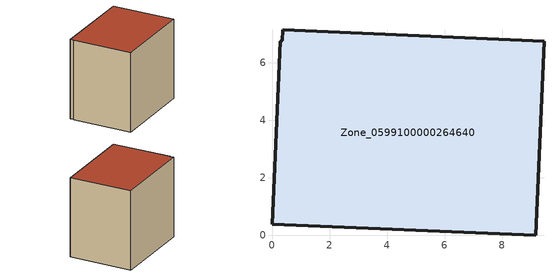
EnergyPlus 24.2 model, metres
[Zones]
Zone_0599100000264640
 floor ground (C_G): 0.35,6.76 0.37,7.16 9.46,6.76 9.17,0 0,0.39 0.28,6.75 z0
 wall outside (C_F): 9.17,0 9.46,6.76 0.37,7.16 0.35,6.76 0.28,6.75 0,0.39 9.17,0 z0:8.57
 roof outside (C_R): 0.37,7.16 0.35,6.76 0.28,6.75 0,0.39 9.17,0 9.46,6.76 z8.57
[BUILDING]
Pand.0599100000264640: North Axis=0; Terrain=City; Loads Convergence Tolerance Value=0.04; Temperature Convergence Tolerance Value=0.4; Solar Distribution=FullExterior; Maximum Number of Warmup Days=25; Minimum Number of Warmup Days=1
[Site:Location]
Rotterdam.The.Hague.AP_ZH_NLD Design_Conditions: Latitude=51.96; Longitude=4.45; Time Zone=1; Elevation=-4.5
[SITE:GROUNDTEMPERATURE:BUILDINGSURFACE]
18, 18, 18, 18, 18, 18, 18, 18, 18, 18, 18, 18
[MATERIAL] Thermal Absorptance=0.9; Solar Absorptance=0.7; Visible Absorptance=0.7
Name | Roughness | Thickness | Conductivity | Density | Specific Heat
G.TI.1946-1964 | MediumSmooth | 0.15 | 1 | 540 | 1210
F.TI.1946-1964 | Rough | 0.3 | 0.857143 | 1920 | 840
R.TI.1946-1964 | MediumRough | 0.2 | 0.277778 | 1500 | 1000
[CONSTRUCTION]
C_G: G.TI.1946-1964
C_F: F.TI.1946-1964
C_R: R.TI.1946-1964
[ZONE]
Zone_0599100000264640: Type=1; Multiplier=1; Ceiling Height=Autocalculate; Volume=Autocalculate; Floor Area=autocalculate; Part of Total Floor Area=Yes
[ZONEINFILTRATION:DESIGNFLOWRATE]
Infil_Zone_0599100000264640: Zone or ZoneList or Space or SpaceList=Zone_0599100000264640; Schedule=AlwaysOn; Design Flow Rate Calculation Method=Flow/Area; Flow Rate per Floor Area=0.003; Constant Term Coefficient=1; Temperature Term Coefficient=0; Velocity Term Coefficient=0; Velocity Squared Term Coefficient=0
[HVACTEMPLATE:ZONE:IDEALLOADSAIRSYSTEM]
Zone_0599100000264640: Maximum Heating Supply Air Temperature=50; Minimum Cooling Supply Air Temperature=13; Maximum Heating Supply Air Humidity Ratio=0.0156; Minimum Cooling Supply Air Humidity Ratio=0.0077; Heating Limit=NoLimit; Cooling Limit=NoLimit; Dehumidification Control Type=ConstantSensibleHeatRatio; Cooling Sensible Heat Ratio=0.7; Dehumidification Setpoint=60; Humidification Control Type=None; Humidification Setpoint=30; Outdoor Air Method=None; Outdoor Air Flow Rate per Person=0.00944; Outdoor Air Flow Rate per Zone Floor Area=0; Outdoor Air Flow Rate per Zone=0; Demand Controlled Ventilation Type=None; Outdoor Air Economizer Type=NoEconomizer; Heat Recovery Type=None; Sensible Heat Recovery Effectiveness=0.7; Latent Heat Recovery Effectiveness=0.65
[ZONECONTROL:THERMOSTAT]
ThermostatControl_Zone_0599100000264640: Zone or ZoneList=Zone_0599100000264640; Control Type Schedule=DualSetpointControlType; Control 1=Thermostat_Zone_0599100000264640; Temperature Difference Between Cutout And Setpoint=0
[THERMOSTATSETPOINT:DUALSETPOINT]
Thermostat_Zone_0599100000264640: Heating Setpoint Temperature Schedule=HeatingSetpoint_Zone_0599100000264640; Cooling Setpoint Temperature Schedule=CoolingSetpoint_Zone_0599100000264640
[SCHEDULE:COMPACT]
HeatingSetpoint_Zone_0599100000264640: Through: 12/31, For: AllDays, Until: 24:00, 21
CoolingSetpoint_Zone_0599100000264640: Through: 12/31, For: AllDays, Until: 24:00, 24
DualSetpointControlType: Through: 12/31, For: AllDays, Until: 24:00, 4
AlwaysOn: Through: 12/31, For: AllDays, Until: 24:00, 1
